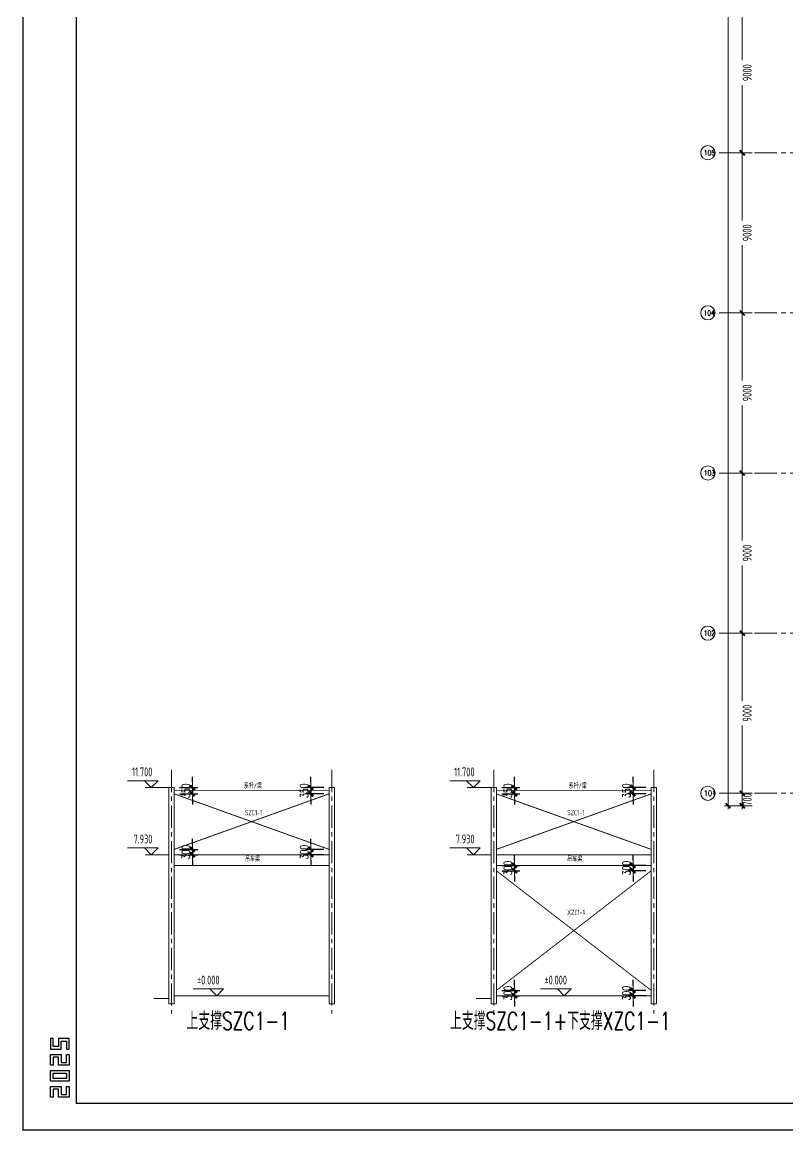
# Model space of a CAD drawing. Extents: x -1201378 to 2367219, y -619313 to 244905.
# Drawn here: x 1844244 to 1887256, y 118680 to 180991 of the extents above; entities that cross this region are included whole.
import ezdxf
from ezdxf.enums import TextEntityAlignment as Align

# ---------------------------------------------------------------- set-up
doc = ezdxf.new("R2010")
doc.units = 0
doc.header["$LTSCALE"] = 1000
doc.linetypes.add('CENTER', pattern=[2, 1.25, -0.25, 0.25, -0.25])
doc.layers.get('0').update_dxf_attribs({"linetype": 'CONTINUOUS'})
doc.layers.get('Defpoints').update_dxf_attribs({"linetype": 'CONTINUOUS'})
for name, color, linetype in [('0-cxFrame', 155, 'CONTINUOUS'), ('S-DIMZ', 115, 'CONTINUOUS'), ('S-SHAPE', 51, 'CONTINUOUS'), ('S-SS', 111, 'CONTINUOUS')]:
    doc.layers.add(name, color=color, linetype=linetype)
for name, color, linetype, lineweight in [('0-cxText', 131, 'CONTINUOUS', 25), ('S-axis', 111, 'CONTINUOUS', 0), ('S-bkl', 4, 'CONTINUOUS', 0), ('S-col', 2, 'CONTINUOUS', 0), ('S-dim', 81, 'CONTINUOUS', 0), ('S-dote', 5, 'CENTER', 0), ('THIN', 7, 'CONTINUOUS', 0), ('屋面支撑', 6, 'CONTINUOUS', 0)]:
    doc.layers.add(name, color=color, linetype=linetype, lineweight=lineweight)
doc.styles.add('_TCH_AXIS', font='COMPLEX', dxfattribs={"bigfont": 'GBCBIG'})
doc.styles.add('cx_tuming', font='simhei.ttf')
doc.styles.add('cx_tuqian1', font='')
doc.styles.add('SS1', font='tj-romans1.shx', dxfattribs={"width": 0.7, "bigfont": 'tj-hztxt1.shx'})
doc.styles.add('TSSD_Dimension', font='tssdeng.shx', dxfattribs={"width": 0.7, "bigfont": 'hztxt.shx'})
doc.styles.add('TSSD_Label', font='tssdeng.shx', dxfattribs={"width": 0.7, "bigfont": 'hztxt.shx'})
doc.styles.add('TSSD_Rein', font='tj-romans1.shx', dxfattribs={"width": 0.7, "bigfont": 'tj-hztxt.shx'})
doc.styles.add('黑体', font='simhei.ttf', dxfattribs={"width": 0.8})
doc.styles.get('cx_tuqian1').set_extended_font_data('SimSun')
doc.dimstyles.new('S-150-ARCHI', dxfattribs={"dimscale": 150, "dimtxt": 3, "dimasz": 2, "dimexe": 2, "dimexo": 2, "dimgap": 1, "dimtad": 1, "dimdec": 0, "dimzin": 0, "dimdsep": 46, "dimtxsty": 'SS1', "dimblk1": 'TT', "dimblk2": 'TT', "dimsah": 1, "dimcen": 1, "dimclrd": 256, "dimclre": 256, "dimclrt": 256, "dimadec": 0, "dimazin": 0, "dimtfac": 1, "dimtdec": 0, "dimtix": 1, "dimtmove": 2, "dimatfit": 0, "dimldrblk": 'TT', "dimfxl": 2, "dimtolj": 1, "dimtzin": 0, "dimarcsym": 0})
doc.dimstyles.new('TSSD_200_200', dxfattribs={"dimtxt": 500, "dimasz": 200, "dimexe": 200, "dimexo": 500, "dimgap": 200, "dimtad": 1, "dimdec": 0, "dimzin": 0, "dimdsep": 46, "dimtxsty": 'TSSD_Dimension', "dimblk": 'ARCHTICK', "dimcen": 0, "dimdle": 200, "dimclrt": 7, "dimadec": 0, "dimazin": 0, "dimtfac": 1, "dimtdec": 0, "dimtix": 1, "dimtmove": 2, "dimatfit": 3, "dimfxl": 1, "dimtolj": 1, "dimtzin": 0, "dimarcsym": 0})

# ---------------------------------------------------------------- blocks, each defined once
blk = doc.blocks.new('TK22.A0 L(Dragon)')
at = {"layer": '0-cxFrame', "color": 7, "const_width": 0.5}
blk.add_lwpolyline([(0, 0), (-1486, 0), (-1486, 841), (0, 841)], close=True, dxfattribs=at)
at = {"layer": '0-cxFrame', "const_width": 0.5}
blk.add_lwpolyline([(-80, 10), (-1466, 10), (-1466, 831), (-80, 831)], close=True, dxfattribs=at)
at = {"layer": 'Defpoints', "color": 2}
for points in [[(-1474.6, 34.37), (-1475.6, 34.37), (-1475.6, 30.37), (-1471.6, 30.37), (-1471.6, 33.37), (-1469.6, 33.37), (-1469.6, 30.37), (-1468.6, 30.37), (-1468.6, 34.37), (-1472.6, 34.37), (-1472.6, 31.37), (-1474.6, 31.37), (-1474.6, 34.37)], [(-1474.6, 24.37), (-1475.6, 24.37), (-1475.6, 28.37), (-1471.6, 28.37), (-1471.6, 25.37), (-1469.6, 25.37), (-1469.6, 28.37), (-1468.6, 28.37), (-1468.6, 24.37), (-1472.6, 24.37), (-1472.6, 27.37), (-1474.6, 27.37), (-1474.6, 24.37)], [(-1474.6, 12.37), (-1475.6, 12.37), (-1475.6, 16.37), (-1471.6, 16.37), (-1471.6, 13.37), (-1469.6, 13.37), (-1469.6, 16.37), (-1468.6, 16.37), (-1468.6, 12.37), (-1472.6, 12.37), (-1472.6, 15.37), (-1474.6, 15.37), (-1474.6, 12.37)]]:
    blk.add_lwpolyline(points, dxfattribs=at)
for points in [[(-1475.6, 18.37), (-1475.6, 22.37), (-1468.6, 22.37), (-1468.6, 18.37)], [(-1474.6, 19.37), (-1474.6, 21.37), (-1469.6, 21.37), (-1469.6, 19.37)]]:
    blk.add_lwpolyline(points, close=True, dxfattribs=at)
at = {"style": '黑体', "flags": 4}
blk.add_attdef('图幅', text='', height=3.3, dxfattribs=at).set_placement((-40, 3), align=Align.RIGHT)
at = {"layer": '0-cxText', "flags": 4}
for tag, height, style, p in [('建设单位', 3.5, 'cx_tuming', (-45, 240)), ('项目名称', 3.5, 'cx_tuming', (-45, 210)), ('子项名称', 3.5, 'cx_tuming', (-45, 180)), ('工程编号', 3.3, 'cx_tuqian1', (-35, 165)), ('图名1', 3.5, 'cx_tuming', (-45, 87)), ('图名2', 3.5, 'cx_tuming', (-45, 79)), ('图名3', 3.5, 'cx_tuming', (-45, 71)), ('出图日期', 3.3, 'cx_tuqian1', (-39, 60)), ('专业', 3.3, 'cx_tuqian1', (-55, 52)), ('图号', 3.3, 'cx_tuqian1', (-55, 44)), ('版次', 3.3, 'cx_tuqian1', (-20, 44))]:
    blk.add_attdef(tag, text='', height=height, dxfattribs=dict(at, style=style)).set_placement(p, align=Align.MIDDLE)
at = {"layer": 'Defpoints', "color": 6, "flags": 4}
for tag, height, style, p in [('tufu', 3.3, '黑体', (-12, 12)), ('dwfname', 4, 'cx_tuqian1', (-80, 3))]:
    blk.add_attdef(tag, text='', height=height, dxfattribs=dict(at, style=style)).set_placement(p, align=Align.RIGHT)
blk = doc.blocks.new('_ArchTick')
at = {"color": 0, "linetype": 'ByBlock', "const_width": 0.5}
blk.add_lwpolyline([(-0.71, -0.71), (0.71, 0.71)], dxfattribs=at)
blk = doc.blocks.new('*D2981')
at = {"layer": 'Defpoints', "color": 0, "transparency": 16777216}
for p in [(-215303, 25027), (-214244, 25027), (-214244, 24327)]:
    blk.add_point(p, dxfattribs=at)
at = {"layer": 'S-axis', "color": 0, "lineweight": -2, "transparency": 16777216}
for p, q in [((-214744, 25027), (-215503, 25027)), ((-215303, 24127), (-215303, 25227)), ((-214744, 24327), (-215503, 24327))]:
    blk.add_line(p, q, dxfattribs=at)
at = {"layer": 'S-axis', "color": 0, "lineweight": -2, "transparency": 16777216, "xscale": 200, "yscale": 200, "zscale": 200}
for p, rotation in [((-215303, 25027), 90), ((-215303, 24327), 270)]:
    blk.add_blockref('_ArchTick', p, dxfattribs=dict(at, rotation=rotation))
at = {"layer": 'S-axis', "color": 7, "transparency": 16777216, "insert": (-215028, 24677), "char_height": 500, "attachment_point": 5, "rotation": 90, "style": 'TSSD_Dimension'}
blk.add_mtext('\\A1;700', dxfattribs=at)
blk = doc.blocks.new('*D2982')
at = {"layer": 'Defpoints', "color": 0, "transparency": 16777216}
for p in [(-215303, 34027), (-214244, 34027), (-214244, 25027)]:
    blk.add_point(p, dxfattribs=at)
at = {"layer": 'S-axis', "color": 0, "lineweight": -2, "transparency": 16777216}
for p, q in [((-214744, 34027), (-215503, 34027)), ((-215303, 34227), (-215303, 30225)), ((-215303, 24827), (-215303, 28829)), ((-214744, 25027), (-215503, 25027))]:
    blk.add_line(p, q, dxfattribs=at)
at = {"layer": 'S-axis', "color": 0, "lineweight": -2, "transparency": 16777216, "xscale": 200, "yscale": 200, "zscale": 200}
for p, rotation in [((-215303, 34027), 90), ((-215303, 25027), 270)]:
    blk.add_blockref('_ArchTick', p, dxfattribs=dict(at, rotation=rotation))
at = {"layer": 'S-axis', "color": 7, "transparency": 16777216, "insert": (-215028, 29527), "char_height": 500, "attachment_point": 5, "rotation": 90, "style": 'TSSD_Dimension'}
blk.add_mtext('\\A1;9000', dxfattribs=at)
blk = doc.blocks.new('*D2983')
at = {"layer": 'Defpoints', "color": 0, "transparency": 16777216}
for p in [(-215303, 43027), (-214244, 43027), (-214244, 34027)]:
    blk.add_point(p, dxfattribs=at)
at = {"layer": 'S-axis', "color": 0, "lineweight": -2, "transparency": 16777216}
for p, q in [((-214744, 43027), (-215503, 43027)), ((-215303, 43227), (-215303, 39225)), ((-215303, 33827), (-215303, 37829)), ((-214744, 34027), (-215503, 34027))]:
    blk.add_line(p, q, dxfattribs=at)
at = {"layer": 'S-axis', "color": 0, "lineweight": -2, "transparency": 16777216, "xscale": 200, "yscale": 200, "zscale": 200}
for p, rotation in [((-215303, 43027), 90), ((-215303, 34027), 270)]:
    blk.add_blockref('_ArchTick', p, dxfattribs=dict(at, rotation=rotation))
at = {"layer": 'S-axis', "color": 7, "transparency": 16777216, "insert": (-215028, 38527), "char_height": 500, "attachment_point": 5, "rotation": 90, "style": 'TSSD_Dimension'}
blk.add_mtext('\\A1;9000', dxfattribs=at)
blk = doc.blocks.new('*D2984')
at = {"layer": 'Defpoints', "color": 0, "transparency": 16777216}
for p in [(-215303, 52027), (-214244, 52027), (-214244, 43027)]:
    blk.add_point(p, dxfattribs=at)
at = {"layer": 'S-axis', "color": 0, "lineweight": -2, "transparency": 16777216}
for p, q in [((-214744, 52027), (-215503, 52027)), ((-215303, 52227), (-215303, 48225)), ((-215303, 42827), (-215303, 46829)), ((-214744, 43027), (-215503, 43027))]:
    blk.add_line(p, q, dxfattribs=at)
at = {"layer": 'S-axis', "color": 0, "lineweight": -2, "transparency": 16777216, "xscale": 200, "yscale": 200, "zscale": 200}
for p, rotation in [((-215303, 52027), 90), ((-215303, 43027), 270)]:
    blk.add_blockref('_ArchTick', p, dxfattribs=dict(at, rotation=rotation))
at = {"layer": 'S-axis', "color": 7, "transparency": 16777216, "insert": (-215028, 47527), "char_height": 500, "attachment_point": 5, "rotation": 90, "style": 'TSSD_Dimension'}
blk.add_mtext('\\A1;9000', dxfattribs=at)
blk = doc.blocks.new('*D2985')
at = {"layer": 'Defpoints', "color": 0, "transparency": 16777216}
for p in [(-215303, 61027), (-214244, 61027), (-214244, 52027)]:
    blk.add_point(p, dxfattribs=at)
at = {"layer": 'S-axis', "color": 0, "lineweight": -2, "transparency": 16777216}
for p, q in [((-215303, 61227), (-215303, 57225)), ((-214744, 61027), (-215503, 61027)), ((-215303, 51827), (-215303, 55829)), ((-214744, 52027), (-215503, 52027))]:
    blk.add_line(p, q, dxfattribs=at)
at = {"layer": 'S-axis', "color": 0, "lineweight": -2, "transparency": 16777216, "xscale": 200, "yscale": 200, "zscale": 200}
for p, rotation in [((-215303, 61027), 90), ((-215303, 52027), 270)]:
    blk.add_blockref('_ArchTick', p, dxfattribs=dict(at, rotation=rotation))
at = {"layer": 'S-axis', "color": 7, "transparency": 16777216, "insert": (-215028, 56527), "char_height": 500, "attachment_point": 5, "rotation": 90, "style": 'TSSD_Dimension'}
blk.add_mtext('\\A1;9000', dxfattribs=at)
blk = doc.blocks.new('*D2986')
at = {"layer": 'Defpoints', "color": 0, "transparency": 16777216}
for p in [(-215303, 70027), (-214244, 70027), (-214244, 61027)]:
    blk.add_point(p, dxfattribs=at)
at = {"layer": 'S-axis', "color": 0, "lineweight": -2, "transparency": 16777216}
for p, q in [((-214744, 70027), (-215503, 70027)), ((-215303, 70227), (-215303, 66225)), ((-215303, 60827), (-215303, 64829)), ((-214744, 61027), (-215503, 61027))]:
    blk.add_line(p, q, dxfattribs=at)
at = {"layer": 'S-axis', "color": 0, "lineweight": -2, "transparency": 16777216, "xscale": 200, "yscale": 200, "zscale": 200}
for p, rotation in [((-215303, 70027), 90), ((-215303, 61027), 270)]:
    blk.add_blockref('_ArchTick', p, dxfattribs=dict(at, rotation=rotation))
at = {"layer": 'S-axis', "color": 7, "transparency": 16777216, "insert": (-215028, 65527), "char_height": 500, "attachment_point": 5, "rotation": 90, "style": 'TSSD_Dimension'}
blk.add_mtext('\\A1;9000', dxfattribs=at)
blk = doc.blocks.new('*D3020')
at = {"layer": 'Defpoints', "color": 0, "transparency": 16777216}
for p in [(-216103, 115727), (-214344, 115727), (-214344, 24327)]:
    blk.add_point(p, dxfattribs=at)
at = {"layer": 'S-axis', "color": 0, "lineweight": -2, "transparency": 16777216}
for p, q in [((-216103, 115927), (-216103, 70833)), ((-214844, 115727), (-216303, 115727)), ((-216103, 24127), (-216103, 69221)), ((-214844, 24327), (-216303, 24327))]:
    blk.add_line(p, q, dxfattribs=at)
at = {"layer": 'S-axis', "color": 0, "lineweight": -2, "transparency": 16777216, "xscale": 200, "yscale": 200, "zscale": 200}
for p, rotation in [((-216103, 115727), 90), ((-216103, 24327), 270)]:
    blk.add_blockref('_ArchTick', p, dxfattribs=dict(at, rotation=rotation))
at = {"layer": 'S-axis', "color": 7, "transparency": 16777216, "insert": (-215828, 70027), "char_height": 500, "attachment_point": 5, "rotation": 90, "style": 'TSSD_Dimension'}
blk.add_mtext('\\A1;91400', dxfattribs=at)
blk = doc.blocks.new('TT')
blk.add_line((-0.97, 0), (0.97, 0))
at = {"const_width": 0.45}
blk.add_lwpolyline([(-0.44, -0.44), (0.44, 0.44)], dxfattribs=at)
blk = doc.blocks.new('*D6027')
at = {"layer": 'Defpoints', "color": 0, "transparency": 16777216}
for p in [(25288, -8529), (25288, -8829), (26311, -8829)]:
    blk.add_point(p, dxfattribs=at)
at = {"layer": 'S-dim', "lineweight": -2, "transparency": 16777216}
for p, q in [((26311, -8229), (26311, -7929)), ((25588, -8529), (26611, -8529)), ((26311, -8529), (26311, -8829)), ((25588, -8829), (26611, -8829)), ((26311, -9129), (26311, -9429))]:
    blk.add_line(p, q, dxfattribs=at)
at = {"layer": 'S-dim', "lineweight": -2, "transparency": 16777216, "xscale": 300, "yscale": 300, "zscale": 300}
for p, rotation in [((26311, -8529), 270), ((26311, -8829), 90)]:
    blk.add_blockref('TT', p, dxfattribs=dict(at, rotation=rotation))
at = {"layer": 'S-dim', "transparency": 16777216, "insert": (25936, -8679), "char_height": 450, "attachment_point": 5, "rotation": 90, "style": 'SS1'}
blk.add_mtext('\\A1;300', dxfattribs=at)
blk = doc.blocks.new('*D6028')
at = {"layer": 'Defpoints', "color": 0, "transparency": 16777216}
for p in [(25288, -4159), (25288, -4509), (26311, -4509)]:
    blk.add_point(p, dxfattribs=at)
at = {"layer": 'S-dim', "lineweight": -2, "transparency": 16777216}
for p, q in [((26311, -3859), (26311, -3559)), ((25588, -4159), (26611, -4159)), ((26311, -4159), (26311, -4509)), ((25588, -4509), (26611, -4509)), ((26311, -4809), (26311, -5109))]:
    blk.add_line(p, q, dxfattribs=at)
at = {"layer": 'S-dim', "lineweight": -2, "transparency": 16777216, "xscale": 300, "yscale": 300, "zscale": 300}
for p, rotation in [((26311, -4159), 270), ((26311, -4509), 90)]:
    blk.add_blockref('TT', p, dxfattribs=dict(at, rotation=rotation))
at = {"layer": 'S-dim', "transparency": 16777216, "insert": (25936, -4334), "char_height": 450, "attachment_point": 5, "rotation": 90, "style": 'SS1'}
blk.add_mtext('\\A1;350', dxfattribs=at)
blk = doc.blocks.new('*D6029')
at = {"layer": 'Defpoints', "color": 0, "transparency": 16777216}
for p in [(25288, -15559), (25288, -15859), (26311, -15859)]:
    blk.add_point(p, dxfattribs=at)
at = {"layer": 'S-dim', "lineweight": -2, "transparency": 16777216}
for p, q in [((25588, -15559), (26611, -15559)), ((26311, -15259), (26311, -14959)), ((26311, -15559), (26311, -15859)), ((25588, -15859), (26611, -15859)), ((26311, -16159), (26311, -16459))]:
    blk.add_line(p, q, dxfattribs=at)
at = {"layer": 'S-dim', "lineweight": -2, "transparency": 16777216, "xscale": 300, "yscale": 300, "zscale": 300}
for p, rotation in [((26311, -15559), 270), ((26311, -15859), 90)]:
    blk.add_blockref('TT', p, dxfattribs=dict(at, rotation=rotation))
at = {"layer": 'S-dim', "transparency": 16777216, "insert": (25936, -15709), "char_height": 450, "attachment_point": 5, "rotation": 90, "style": 'SS1'}
blk.add_mtext('\\A1;300', dxfattribs=at)
blk = doc.blocks.new('*D6030')
at = {"layer": 'Defpoints', "color": 0, "transparency": 16777216}
for p in [(33988, -8529), (32966, -8829), (33988, -8829)]:
    blk.add_point(p, dxfattribs=at)
at = {"layer": 'S-dim', "lineweight": -2, "transparency": 16777216}
for p, q in [((32966, -8229), (32966, -7929)), ((33688, -8529), (32666, -8529)), ((32966, -8529), (32966, -8829)), ((33688, -8829), (32666, -8829)), ((32966, -9129), (32966, -9429))]:
    blk.add_line(p, q, dxfattribs=at)
at = {"layer": 'S-dim', "lineweight": -2, "transparency": 16777216, "xscale": 300, "yscale": 300, "zscale": 300}
for p, rotation in [((32966, -8529), 270), ((32966, -8829), 90)]:
    blk.add_blockref('TT', p, dxfattribs=dict(at, rotation=rotation))
at = {"layer": 'S-dim', "transparency": 16777216, "insert": (32591, -8679), "char_height": 450, "attachment_point": 5, "rotation": 90, "style": 'SS1'}
blk.add_mtext('\\A1;300', dxfattribs=at)
blk = doc.blocks.new('*D6031')
at = {"layer": 'Defpoints', "color": 0, "transparency": 16777216}
for p in [(33988, -4159), (32966, -4509), (33988, -4509)]:
    blk.add_point(p, dxfattribs=at)
at = {"layer": 'S-dim', "lineweight": -2, "transparency": 16777216}
for p, q in [((32966, -3859), (32966, -3559)), ((33688, -4159), (32666, -4159)), ((32966, -4159), (32966, -4509)), ((33688, -4509), (32666, -4509)), ((32966, -4809), (32966, -5109))]:
    blk.add_line(p, q, dxfattribs=at)
at = {"layer": 'S-dim', "lineweight": -2, "transparency": 16777216, "xscale": 300, "yscale": 300, "zscale": 300}
for p, rotation in [((32966, -4159), 270), ((32966, -4509), 90)]:
    blk.add_blockref('TT', p, dxfattribs=dict(at, rotation=rotation))
at = {"layer": 'S-dim', "transparency": 16777216, "insert": (32591, -4334), "char_height": 450, "attachment_point": 5, "rotation": 90, "style": 'SS1'}
blk.add_mtext('\\A1;350', dxfattribs=at)
blk = doc.blocks.new('*D6032')
at = {"layer": 'Defpoints', "color": 0, "transparency": 16777216}
for p in [(33988, -15559), (32966, -15859), (33988, -15859)]:
    blk.add_point(p, dxfattribs=at)
at = {"layer": 'S-dim', "lineweight": -2, "transparency": 16777216}
for p, q in [((33688, -15559), (32666, -15559)), ((32966, -15259), (32966, -14959)), ((32966, -15559), (32966, -15859)), ((33688, -15859), (32666, -15859)), ((32966, -16159), (32966, -16459))]:
    blk.add_line(p, q, dxfattribs=at)
at = {"layer": 'S-dim', "lineweight": -2, "transparency": 16777216, "xscale": 300, "yscale": 300, "zscale": 300}
for p, rotation in [((32966, -15559), 270), ((32966, -15859), 90)]:
    blk.add_blockref('TT', p, dxfattribs=dict(at, rotation=rotation))
at = {"layer": 'S-dim', "transparency": 16777216, "insert": (32591, -15709), "char_height": 450, "attachment_point": 5, "rotation": 90, "style": 'SS1'}
blk.add_mtext('\\A1;300', dxfattribs=at)
blk = doc.blocks.new('*D6033')
at = {"layer": 'Defpoints', "color": 0, "transparency": 16777216}
for p in [(7190, -7629), (7190, -7929), (8212, -7929)]:
    blk.add_point(p, dxfattribs=at)
at = {"layer": 'S-dim', "lineweight": -2, "transparency": 16777216}
for p, q in [((8212, -7329), (8212, -7029)), ((7490, -7629), (8512, -7629)), ((7490, -7929), (8512, -7929)), ((8212, -7629), (8212, -7929)), ((8212, -8229), (8212, -8529))]:
    blk.add_line(p, q, dxfattribs=at)
at = {"layer": 'S-dim', "lineweight": -2, "transparency": 16777216, "xscale": 300, "yscale": 300, "zscale": 300}
for p, rotation in [((8212, -7629), 270), ((8212, -7929), 90)]:
    blk.add_blockref('TT', p, dxfattribs=dict(at, rotation=rotation))
at = {"layer": 'S-dim', "transparency": 16777216, "insert": (7837, -7779), "char_height": 450, "attachment_point": 5, "rotation": 90, "style": 'SS1'}
blk.add_mtext('\\A1;300', dxfattribs=at)
blk = doc.blocks.new('*D6034')
at = {"layer": 'Defpoints', "color": 0, "transparency": 16777216}
for p in [(7190, -4159), (7190, -4509), (8212, -4509)]:
    blk.add_point(p, dxfattribs=at)
at = {"layer": 'S-dim', "lineweight": -2, "transparency": 16777216}
for p, q in [((8212, -3859), (8212, -3559)), ((7490, -4159), (8512, -4159)), ((8212, -4159), (8212, -4509)), ((7490, -4509), (8512, -4509)), ((8212, -4809), (8212, -5109))]:
    blk.add_line(p, q, dxfattribs=at)
at = {"layer": 'S-dim', "lineweight": -2, "transparency": 16777216, "xscale": 300, "yscale": 300, "zscale": 300}
for p, rotation in [((8212, -4159), 270), ((8212, -4509), 90)]:
    blk.add_blockref('TT', p, dxfattribs=dict(at, rotation=rotation))
at = {"layer": 'S-dim', "transparency": 16777216, "insert": (7837, -4334), "char_height": 450, "attachment_point": 5, "rotation": 90, "style": 'SS1'}
blk.add_mtext('\\A1;350', dxfattribs=at)
blk = doc.blocks.new('*D6035')
at = {"layer": 'Defpoints', "color": 0, "transparency": 16777216}
for p in [(14867, -7929), (15890, -7629), (15890, -7929)]:
    blk.add_point(p, dxfattribs=at)
at = {"layer": 'S-dim', "lineweight": -2, "transparency": 16777216}
for p, q in [((14867, -7329), (14867, -7029)), ((15590, -7629), (14567, -7629)), ((15590, -7929), (14567, -7929)), ((14867, -7629), (14867, -7929)), ((14867, -8229), (14867, -8529))]:
    blk.add_line(p, q, dxfattribs=at)
at = {"layer": 'S-dim', "lineweight": -2, "transparency": 16777216, "xscale": 300, "yscale": 300, "zscale": 300}
for p, rotation in [((14867, -7629), 270), ((14867, -7929), 90)]:
    blk.add_blockref('TT', p, dxfattribs=dict(at, rotation=rotation))
at = {"layer": 'S-dim', "transparency": 16777216, "insert": (14492, -7779), "char_height": 450, "attachment_point": 5, "rotation": 90, "style": 'SS1'}
blk.add_mtext('\\A1;300', dxfattribs=at)
blk = doc.blocks.new('*D6036')
at = {"layer": 'Defpoints', "color": 0, "transparency": 16777216}
for p in [(15890, -4159), (14867, -4509), (15890, -4509)]:
    blk.add_point(p, dxfattribs=at)
at = {"layer": 'S-dim', "lineweight": -2, "transparency": 16777216}
for p, q in [((14867, -3859), (14867, -3559)), ((15590, -4159), (14567, -4159)), ((14867, -4159), (14867, -4509)), ((15590, -4509), (14567, -4509)), ((14867, -4809), (14867, -5109))]:
    blk.add_line(p, q, dxfattribs=at)
at = {"layer": 'S-dim', "lineweight": -2, "transparency": 16777216, "xscale": 300, "yscale": 300, "zscale": 300}
for p, rotation in [((14867, -4159), 270), ((14867, -4509), 90)]:
    blk.add_blockref('TT', p, dxfattribs=dict(at, rotation=rotation))
at = {"layer": 'S-dim', "transparency": 16777216, "insert": (14492, -4334), "char_height": 450, "attachment_point": 5, "rotation": 90, "style": 'SS1'}
blk.add_mtext('\\A1;350', dxfattribs=at)
blk = doc.blocks.new('1#轴网')
at = {"layer": 'S-axis'}
for centre in [(-217234.2, 61028.1), (-217234.2, 52028.1), (-217234.2, 43028.1), (-217234.2, 34028.1), (-217234.2, 25028.1)]:
    blk.add_circle(centre, 400, dxfattribs=at)
at = {"layer": 'S-dote'}
for p, q in [((-99358.5, 61027), (-216950.7, 61027)), ((-99358.5, 52027), (-216950.7, 52027)), ((-99358.5, 43027), (-216950.7, 43027)), ((-99358.5, 34027), (-216950.7, 34027)), ((-99358.5, 25027), (-216950.7, 25027))]:
    blk.add_line(p, q, dxfattribs=at)
at = {"layer": 'S-axis', "style": '_TCH_AXIS', "width": 0.705882}
for s, height, p in [('105', 290.63, (-217473.5, 60882.8)), ('104', 282.17, (-217476, 51887)), ('103', 290.63, (-217473.5, 42882.8)), ('102', 290.63, (-217473.5, 33882.8)), ('101', 313.67, (-217466.1, 24871.3))]:
    blk.add_text(s, height=height, dxfattribs=at).set_placement(p)
at = {"layer": 'S-axis'}
for base, p1, p2, picture, middle in [((-216102.5, 115727), (-214344.3, 24327), (-214344.3, 115727), '*D3020', (-215827.5, 70027)), ((-215302.5, 70027), (-214244.3, 61027), (-214244.3, 70027), '*D2986', (-215027.5, 65527)), ((-215302.5, 61027), (-214244.3, 52027), (-214244.3, 61027), '*D2985', (-215027.5, 56527)), ((-215302.5, 52027), (-214244.3, 43027), (-214244.3, 52027), '*D2984', (-215027.5, 47527)), ((-215302.5, 43027), (-214244.3, 34027), (-214244.3, 43027), '*D2983', (-215027.5, 38527)), ((-215302.5, 34027), (-214244.3, 25027), (-214244.3, 34027), '*D2982', (-215027.5, 29527)), ((-215302.5, 25027), (-214244.3, 24327), (-214244.3, 25027), '*D2981', (-215027.5, 24677))]:
    dim = blk.add_linear_dim(base=base, p1=p1, p2=p2, angle=90, dimstyle='TSSD_200_200', dxfattribs=at)
    dim.commit()
    dim.dimension.update_dxf_attribs({"geometry": picture, "text_midpoint": middle, "dimtype": 161})
blk = doc.blocks.new('A$C9cc03f14')
at = {"layer": 'S-bkl'}
for p, q in [((15889.7, -7928.5), (7189.7, -7928.5)), ((33988.4, -7928.5), (25288.4, -7928.5)), ((15889.7, -8528.5), (7189.7, -8528.5)), ((33988.4, -8528.5), (25288.4, -8528.5))]:
    blk.add_line(p, q, dxfattribs=at)
at = {"layer": 'S-col'}
for points in [[(6889.7, -16308.5), (7189.7, -16308.5), (7189.7, -4158.5), (6889.7, -4158.5)], [(15889.7, -16308.5), (16189.7, -16308.5), (16189.7, -4158.5), (15889.7, -4158.5)], [(24988.4, -16308.5), (25288.4, -16308.5), (25288.4, -4158.5), (24988.4, -4158.5)], [(33988.4, -16308.5), (34288.4, -16308.5), (34288.4, -4158.5), (33988.4, -4158.5)]]:
    blk.add_lwpolyline(points, close=True, dxfattribs=at)
at = {"layer": 'S-dote'}
for p, q in [((7039.7, -3158.5), (7039.7, -16858.5)), ((16039.7, -3158.5), (16039.7, -16858.5)), ((25138.4, -3158.5), (25138.4, -16858.5)), ((34138.4, -3158.5), (34138.4, -16858.5))]:
    blk.add_line(p, q, dxfattribs=at)
at = {"layer": 'S-SHAPE', "const_width": 50}
for points in [[(6039.7, -16008.5), (6889.7, -16008.5)], [(7189.7, -15858.5), (15889.7, -15858.5)], [(24138.4, -16008.5), (24988.4, -16008.5)], [(25288.4, -15858.5), (33988.4, -15858.5)]]:
    blk.add_lwpolyline(points, dxfattribs=at)
at = {"layer": 'THIN'}
for p, q in [((5515.2, -3774.5), (4567.5, -3774.5)), ((5899.2, -4158.5), (5515.2, -3774.5)), ((6283.2, -3774.5), (5515.2, -3774.5)), ((5550.6, -4158.5), (6889.7, -4158.5)), ((5899.2, -4158.5), (6283.2, -3774.5)), ((5899.2, -4158.5), (5899.2, -4158.5)), ((23613.9, -3774.5), (22666.2, -3774.5)), ((23997.9, -4158.5), (23613.9, -3774.5)), ((24381.9, -3774.5), (23613.9, -3774.5)), ((23649.3, -4158.5), (24988.4, -4158.5)), ((23997.9, -4158.5), (24381.9, -3774.5)), ((23997.9, -4158.5), (23997.9, -4158.5)), ((5515.2, -7544.5), (4567.5, -7544.5)), ((5899.2, -7928.5), (5515.2, -7544.5)), ((6283.2, -7544.5), (5515.2, -7544.5)), ((5550.6, -7928.5), (6889.7, -7928.5)), ((5899.2, -7928.5), (6283.2, -7544.5)), ((5899.2, -7928.5), (5899.2, -7928.5)), ((23613.9, -7544.5), (22666.2, -7544.5)), ((23997.9, -7928.5), (23613.9, -7544.5)), ((24381.9, -7544.5), (23613.9, -7544.5)), ((23649.3, -7928.5), (24988.4, -7928.5)), ((23997.9, -7928.5), (24381.9, -7544.5)), ((23997.9, -7928.5), (23997.9, -7928.5)), ((9198.1, -15474.5), (8250.4, -15474.5)), ((9582.1, -15858.5), (9198.1, -15474.5)), ((9966.1, -15474.5), (9198.1, -15474.5)), ((9582.1, -15858.5), (9966.1, -15474.5)), ((28714.7, -15474.5), (27767, -15474.5)), ((29098.7, -15858.5), (28714.7, -15474.5)), ((29482.7, -15474.5), (28714.7, -15474.5)), ((29098.7, -15858.5), (29482.7, -15474.5)), ((9582.1, -15858.5), (9582.1, -15858.5)), ((27680.8, -15858.5), (27680.8, -15858.5))]:
    blk.add_line(p, q, dxfattribs=at)
at = {"layer": '屋面支撑', "const_width": 50}
for points in [[(7189.7, -4308.5), (15889.7, -4308.5)], [(25288.4, -4308.5), (33988.4, -4308.5)], [(7189.7, -4508.5), (15889.7, -7628.5)], [(7189.7, -7628.5), (15889.7, -4508.5)], [(25288.4, -4508.5), (33988.4, -7628.5)], [(25288.4, -7628.5), (33988.4, -4508.5)], [(25288.4, -15558.5), (33988.4, -8828.5)], [(25288.4, -8828.5), (33988.4, -15558.5)]]:
    blk.add_lwpolyline(points, dxfattribs=at)
at = {"layer": 'S-DIMZ', "color": 7, "style": 'TSSD_Dimension', "width": 0.7}
for s, p in [('系杆/梁', (11096.8, -4208.5)), ('系杆/梁', (29347.7, -4208.5)), ('SZC1-1', (11168.2, -5709.8)), ('SZC1-1', (29266.9, -5709.8)), ('吊车梁', (11168.2, -8316.9)), ('吊车梁', (29266.9, -8316.9)), ('XZC1-1', (29266.9, -11319.8))]:
    blk.add_text(s, height=300, dxfattribs=at).set_placement(p)
at = {"layer": 'THIN', "style": 'TSSD_Label', "width": 0.7}
for s, p in [('11.700', (5966.1, -3674.5)), ('11.700', (24064.8, -3674.5)), ('7.930', (5966.1, -7444.5)), ('7.930', (24064.8, -7444.5)), ('±0.000', (9739.5, -15374.5)), ('±0.000', (29256.2, -15374.5))]:
    blk.add_text(s, height=500, dxfattribs=at).set_placement(p, align=Align.BOTTOM_RIGHT)
at = {"layer": 'THIN', "style": 'TSSD_Rein', "width": 0.7}
for s, p in [('上支撑SZC1-1', (10783.8, -18071.1)), ('上支撑SZC1-1+下支撑XZC1-1', (28882.5, -18071.1))]:
    blk.add_text(s, height=1000, dxfattribs=at).set_placement(p, align=Align.BOTTOM_CENTER)
at = {"layer": 'S-dim'}
for base, p1, p2, picture, middle in [((8212.2, -4508.5), (7189.7, -4158.5), (7189.7, -4508.5), '*D6034', (7837.2, -4333.5)), ((14867.2, -4508.5), (15889.7, -4158.5), (15889.7, -4508.5), '*D6036', (14492.2, -4333.5)), ((26310.9, -4508.5), (25288.4, -4158.5), (25288.4, -4508.5), '*D6028', (25935.9, -4333.5)), ((32965.9, -4508.5), (33988.4, -4158.5), (33988.4, -4508.5), '*D6031', (32590.9, -4333.5)), ((8212.2, -7928.5), (7189.7, -7628.5), (7189.7, -7928.5), '*D6033', (7837.2, -7778.5)), ((14867.2, -7928.5), (15889.7, -7628.5), (15889.7, -7928.5), '*D6035', (14492.2, -7778.5)), ((26310.9, -8828.5), (25288.4, -8528.5), (25288.4, -8828.5), '*D6027', (25935.9, -8678.5)), ((32965.9, -8828.5), (33988.4, -8528.5), (33988.4, -8828.5), '*D6030', (32590.9, -8678.5)), ((26310.9, -15858.5), (25288.4, -15558.5), (25288.4, -15858.5), '*D6029', (25935.9, -15708.5)), ((32965.9, -15858.5), (33988.4, -15558.5), (33988.4, -15858.5), '*D6032', (32590.9, -15708.5))]:
    dim = blk.add_linear_dim(base=base, p1=p1, p2=p2, angle=90, dimstyle='S-150-ARCHI', dxfattribs=at)
    dim.commit()
    dim.dimension.update_dxf_attribs({"geometry": picture, "text_midpoint": middle})

msp = doc.modelspace()

# ---------------------------------------------------------------- block references
at = {"layer": '0-cxFrame', "xscale": 150, "yscale": 150, "zscale": 150}
msp.add_blockref('TK22.A0 L(Dragon)', (2067181.8, 118717.3), dxfattribs=at)
at = {"layer": 'S-axis'}
msp.add_blockref('1#轴网', (2100000, 112624.8), dxfattribs=at)
at = {"layer": 'S-SS'}
msp.add_blockref('A$C9cc03f14', (1845594.1, 142126.9), dxfattribs=at)

doc.saveas('drawing.dxf')
